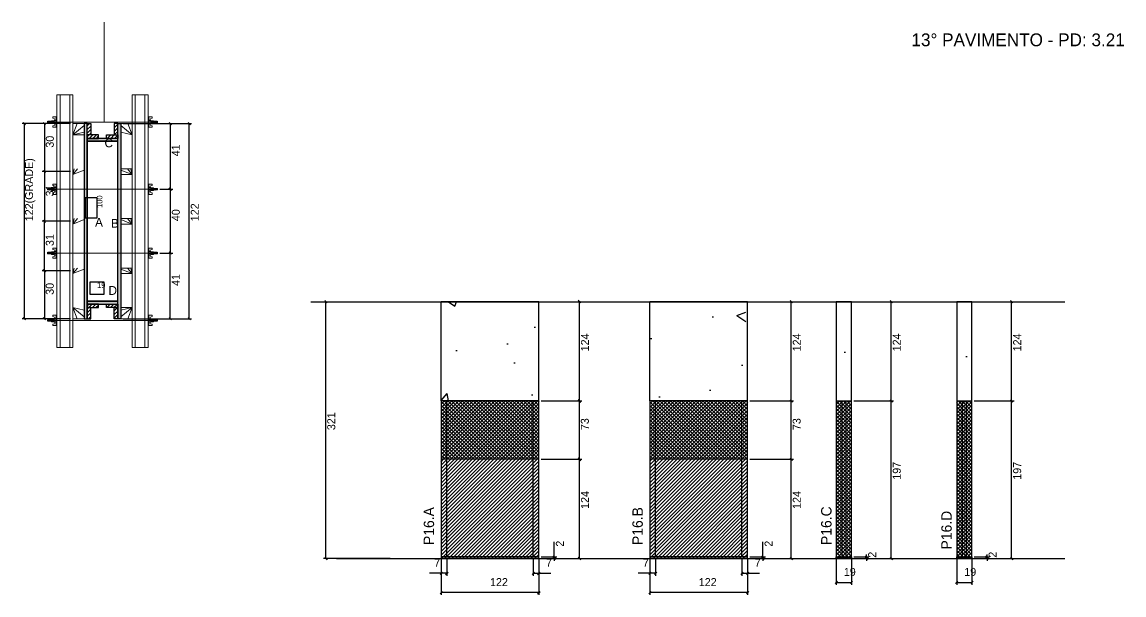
# Model space of a CAD drawing. Header units: metres. Extents: x 2885 to 4262, y 7548 to 8264.
import ezdxf

# ---------------------------------------------------------------- set-up
doc = ezdxf.new("R2010")
doc.units = ezdxf.units.M
for name, color, linetype in [('CHAPA', 7, 'Continuous'), ('COTA', 7, 'Continuous'), ('Hachura', 7, 'Continuous'), ('Madeira', 7, 'Continuous'), ('NIVEL 2° PAV.', 7, 'Continuous'), ('NOMENCLATURA', 7, 'Continuous'), ('Nível', 7, 'Continuous'), ('Painéis', 7, 'Continuous'), ('Perfil Metálico', 7, 'Continuous'), ('SARR_2.2x7', 7, 'Continuous'), ('SARRAFO', 7, 'Continuous'), ('Texto Seção', 7, 'Continuous'), ('TEXTO_GERAL', 7, 'Continuous')]:
    doc.layers.add(name, color=color, linetype=linetype)

msp = doc.modelspace()

# ---------------------------------------------------------------- hatches: boundary and pattern name
at = {"layer": 'COTA'}
h = msp.add_hatch(dxfattribs=at)
h.set_pattern_fill('AR-CONC')
h.paths.add_polyline_path([(3408.5, 7914.5), (3408.5, 7790.5), (3528.5, 7790.5), (3528.5, 7914.5), (3408.5, 7914.5)])
h = msp.add_hatch(dxfattribs=at)
h.set_pattern_fill('AR-CONC')
h.paths.add_polyline_path([(3669.4, 7914.5), (3669.4, 7790.5), (3789.4, 7790.5), (3789.4, 7914.5), (3669.4, 7914.5)])
h = msp.add_hatch(dxfattribs=at)
h.set_pattern_fill('AR-CONC')
h.paths.add_polyline_path([(3921.2, 7790.5), (3921.2, 7914.5), (3902.2, 7914.5), (3902.2, 7790.5), (3921.2, 7790.5), (3921.2, 7790.5)])
h = msp.add_hatch(dxfattribs=at)
h.set_pattern_fill('AR-CONC')
h.paths.add_polyline_path([(4071.7, 7790.5), (4071.7, 7914.5), (4052.7, 7914.5), (4052.7, 7790.5), (4071.7, 7790.5), (4071.7, 7790.5)])
at = {"layer": 'Hachura'}
h = msp.add_hatch(color=7, dxfattribs=at)
h.dxf.hatch_style = 1
h.paths.add_polyline_path([(2966.2, 8137.2), (2962.2, 8137.2), (2962.2, 7893.2), (2966.2, 7893.2), (2966.2, 8137.2)])
h = msp.add_hatch(color=7, dxfattribs=at)
h.dxf.hatch_style = 1
h.paths.add_polyline_path([(2966.2, 8137.2), (2962.2, 8137.2), (2962.2, 7893.2), (2966.2, 7893.2), (2966.2, 8137.2)])
h = msp.add_hatch(dxfattribs=at)
h.set_pattern_fill('ANSI31')
h.paths.add_polyline_path([(2966.2, 8123.2), (2970.6, 8123.2), (2970.6, 8137.2), (2966.2, 8137.2), (2966.2, 8123.2)])
h = msp.add_hatch(dxfattribs=at)
h.set_pattern_fill('ANSI31')
h.paths.add_polyline_path([(3004.2, 8123.2), (2999.8, 8123.2), (2999.8, 8137.2), (3004.2, 8137.2), (3004.2, 8123.2)])
h = msp.add_hatch(color=7, dxfattribs=at)
h.dxf.hatch_style = 1
h.paths.add_polyline_path([(3004.2, 8137.2), (3008.2, 8137.2), (3008.2, 7893.2), (3004.2, 7893.2), (3004.2, 8137.2)])
h = msp.add_hatch(color=7, dxfattribs=at)
h.dxf.hatch_style = 1
h.paths.add_polyline_path([(3004.2, 8137.2), (3008.2, 8137.2), (3008.2, 7893.2), (3004.2, 7893.2), (3004.2, 8137.2)])
h = msp.add_hatch(dxfattribs=at)
h.set_pattern_fill('ANSI31')
h.paths.add_polyline_path([(2966.2, 8118.8), (2966.2, 8123.2), (2980.2, 8123.2), (2980.2, 8118.8), (2966.2, 8118.8)])
h = msp.add_hatch(color=7, dxfattribs=at)
h.dxf.hatch_style = 1
h.paths.add_polyline_path([(3004.2, 8115.2), (3004.2, 8118.8), (2966.2, 8118.8), (2966.2, 8115.2), (3004.2, 8115.2)])
h = msp.add_hatch(color=7, dxfattribs=at)
h.dxf.hatch_style = 1
h.paths.add_polyline_path([(3004.2, 8115.2), (3004.2, 8118.8), (2966.2, 8118.8), (2966.2, 8115.2), (3004.2, 8115.2)])
h = msp.add_hatch(dxfattribs=at)
h.set_pattern_fill('ANSI31')
h.paths.add_polyline_path([(3004.2, 8118.8), (3004.2, 8123.2), (2990.2, 8123.2), (2990.2, 8118.8), (3004.2, 8118.8)])
h = msp.add_hatch(color=7, dxfattribs=at)
h.dxf.hatch_style = 1
h.paths.add_polyline_path([(3004.2, 7911.6), (3004.2, 7915.2), (2966.2, 7915.2), (2966.2, 7911.6), (3004.2, 7911.6)])
h = msp.add_hatch(color=7, dxfattribs=at)
h.dxf.hatch_style = 1
h.paths.add_polyline_path([(3004.2, 7911.6), (3004.2, 7915.2), (2966.2, 7915.2), (2966.2, 7911.6), (3004.2, 7911.6)])
h = msp.add_hatch(dxfattribs=at)
h.set_pattern_fill('ANSI31')
h.paths.add_polyline_path([(2966.2, 7907.2), (2966.2, 7911.6), (2980.2, 7911.6), (2980.2, 7907.2), (2966.2, 7907.2)])
h = msp.add_hatch(dxfattribs=at)
h.set_pattern_fill('ANSI31')
h.paths.add_polyline_path([(2966.2, 7907.2), (2970.6, 7907.2), (2970.6, 7893.2), (2966.2, 7893.2), (2966.2, 7907.2)])
h = msp.add_hatch(dxfattribs=at)
h.set_pattern_fill('ANSI31')
h.paths.add_polyline_path([(3004.2, 7907.2), (3004.2, 7911.6), (2990.2, 7911.6), (2990.2, 7907.2), (3004.2, 7907.2)])
h = msp.add_hatch(dxfattribs=at)
h.set_pattern_fill('ANSI31')
h.paths.add_polyline_path([(3004.2, 7907.2), (2999.8, 7907.2), (2999.8, 7893.2), (3004.2, 7893.2), (3004.2, 7907.2)])
h = msp.add_hatch(dxfattribs=at)
h.set_pattern_fill('ANSI37')
h.paths.add_polyline_path([(3408.5, 7790.5), (3408.5, 7717.5), (3530.5, 7717.5), (3530.5, 7790.5), (3408.5, 7790.5)])
h = msp.add_hatch(dxfattribs=at)
h.set_pattern_fill('ANSI37')
h.paths.add_polyline_path([(3669.4, 7790.5), (3669.4, 7717.5), (3791.4, 7717.5), (3791.4, 7790.5), (3669.4, 7790.5)])
h = msp.add_hatch(dxfattribs=at)
h.set_pattern_fill('ANSI37')
h.paths.add_polyline_path([(3921.2, 7593.5), (3921.2, 7790.5), (3902.2, 7790.5), (3902.2, 7593.5), (3921.2, 7593.5), (3921.2, 7593.5)])
h = msp.add_hatch(dxfattribs=at)
h.set_pattern_fill('ANSI37')
h.paths.add_polyline_path([(4071.7, 7593.5), (4071.7, 7790.5), (4052.7, 7790.5), (4052.7, 7593.5), (4071.7, 7593.5), (4071.7, 7593.5)])
h = msp.add_hatch(dxfattribs=at)
h.set_pattern_fill('ANSI31')
h.paths.add_polyline_path([(3530.5, 7717.5), (3408.5, 7717.5), (3408.5, 7593.5), (3530.5, 7593.5), (3530.5, 7717.5)])
h = msp.add_hatch(dxfattribs=at)
h.set_pattern_fill('ANSI31')
h.paths.add_polyline_path([(3791.4, 7717.5), (3669.4, 7717.5), (3669.4, 7593.5), (3791.4, 7593.5), (3791.4, 7717.5)])

# ---------------------------------------------------------------- linework, layer by layer
at = {"layer": 'CHAPA', "color": 1, "lineweight": 25}
for points in [[(2966.2, 8137.2), (2962.2, 8137.2), (2962.2, 7893.2), (2966.2, 7893.2)], [(2966.2, 8137.2), (2962.2, 8137.2), (2962.2, 7893.2), (2966.2, 7893.2)], [(3004.2, 8137.2), (3008.2, 8137.2), (3008.2, 7893.2), (3004.2, 7893.2)], [(3004.2, 8137.2), (3008.2, 8137.2), (3008.2, 7893.2), (3004.2, 7893.2)], [(3004.2, 8115.2), (3004.2, 8118.8), (2966.2, 8118.8), (2966.2, 8115.2)], [(3004.2, 8115.2), (3004.2, 8118.8), (2966.2, 8118.8), (2966.2, 8115.2)], [(3004.2, 7911.6), (3004.2, 7915.2), (2966.2, 7915.2), (2966.2, 7911.6)], [(3004.2, 7911.6), (3004.2, 7915.2), (2966.2, 7915.2), (2966.2, 7911.6)]]:
    msp.add_lwpolyline(points, close=True, dxfattribs=at)
at = {"layer": 'COTA', "color": 241, "lineweight": 25}
for p, q in [((2945.2, 8137.2), (2884.6, 8137.2)), ((2887.6, 7893.2), (2887.6, 8137.2)), ((2945.2, 8137.2), (2909.6, 8137.2)), ((2912.6, 8137.2), (2912.6, 8077.2)), ((3011.2, 8137.2), (3096.6, 8137.2)), ((3045.2, 8137.2), (3072.9, 8137.2)), ((3069.9, 8137.2), (3069.9, 8055.3)), ((3093.6, 7893.2), (3093.6, 8137.2)), ((2945.2, 8077.2), (2909.6, 8077.2)), ((2945.2, 8077.2), (2909.6, 8077.2)), ((2912.6, 8077.2), (2912.6, 8015.2)), ((3057, 8055.3), (3072.9, 8055.3)), ((3057, 8055.3), (3072.9, 8055.3)), ((3069.9, 8055.3), (3069.9, 7975.3)), ((2945.2, 8015.2), (2909.6, 8015.2)), ((2945.2, 8015.2), (2909.6, 8015.2)), ((2912.6, 7953.2), (2912.6, 8015.2)), ((3057, 7975.3), (3072.9, 7975.3)), ((3057, 7975.3), (3072.9, 7975.3)), ((3069.9, 7893.2), (3069.9, 7975.3)), ((2945.2, 7953.2), (2909.6, 7953.2)), ((2945.2, 7953.2), (2909.6, 7953.2)), ((2912.6, 7953.2), (2912.6, 7893.2)), ((3530.5, 7914.5), (3408.5, 7914.5)), ((3408.5, 7790.5), (3408.5, 7914.5)), ((3530.5, 7790.5), (3530.5, 7914.5)), ((3791.4, 7914.5), (3669.4, 7914.5)), ((3669.4, 7790.5), (3669.4, 7914.5)), ((3791.4, 7790.5), (3791.4, 7914.5)), ((2945.2, 7893.2), (2884.6, 7893.2)), ((2945.2, 7893.2), (2909.6, 7893.2)), ((3011.2, 7893.2), (3096.6, 7893.2)), ((3045.2, 7893.2), (3072.9, 7893.2))]:
    msp.add_line(p, q, dxfattribs=at)
at = {"layer": 'COTA', "color": 0, "lineweight": 25}
for p, q in [((2889.1, 8135.7), (2886.1, 8138.7)), ((2914.1, 8135.7), (2911.1, 8138.7)), ((3071.4, 8135.7), (3068.4, 8138.7)), ((3095.1, 8135.7), (3092.1, 8138.7)), ((2911.1, 8078.7), (2914.1, 8075.7)), ((2914.1, 8075.7), (2911.1, 8078.7)), ((3068.4, 8056.8), (3071.4, 8053.8)), ((3071.4, 8053.8), (3068.4, 8056.8)), ((2911.1, 8016.7), (2914.1, 8013.7)), ((2914.1, 8013.7), (2911.1, 8016.7)), ((3071.4, 7973.8), (3068.4, 7976.8)), ((3068.4, 7976.8), (3071.4, 7973.8)), ((2914.1, 7951.7), (2911.1, 7954.7)), ((2911.1, 7954.7), (2914.1, 7951.7)), ((3582.8, 7913), (3579.8, 7916)), ((3847.4, 7913), (3844.4, 7916)), ((3972.4, 7913), (3969.4, 7916)), ((4122.9, 7913), (4119.9, 7916)), ((2886.1, 7894.7), (2889.1, 7891.7)), ((2911.1, 7894.7), (2914.1, 7891.7)), ((3068.4, 7894.7), (3071.4, 7891.7)), ((3092.1, 7894.7), (3095.1, 7891.7)), ((3582.8, 7789), (3579.8, 7792)), ((3579.8, 7792), (3582.8, 7789)), ((3847.4, 7789), (3844.4, 7792)), ((3844.4, 7792), (3847.4, 7789)), ((3969.4, 7792), (3972.4, 7789)), ((3972.4, 7789), (3969.4, 7792)), ((4119.9, 7792), (4122.9, 7789)), ((4122.9, 7789), (4119.9, 7792)), ((3582.8, 7716), (3579.8, 7719)), ((3579.8, 7719), (3582.8, 7716)), ((3847.4, 7716), (3844.4, 7719)), ((3844.4, 7719), (3847.4, 7716)), ((3548.3, 7597), (3551.3, 7594)), ((3551.3, 7592), (3548.3, 7595)), ((3579.8, 7595), (3582.8, 7592)), ((3809.1, 7597), (3812.1, 7594)), ((3812.1, 7592), (3809.1, 7595)), ((3844.4, 7595), (3847.4, 7592)), ((3938.6, 7597), (3941.6, 7594)), ((3941.6, 7592), (3938.6, 7595)), ((3969.4, 7595), (3972.4, 7592)), ((4089.1, 7597), (4092.1, 7594)), ((4092.1, 7592), (4089.1, 7595)), ((4119.9, 7595), (4122.9, 7592)), ((3410, 7576.5), (3407, 7573.5)), ((3414, 7573.5), (3417, 7576.5)), ((3525, 7576.5), (3522, 7573.5)), ((3529, 7573.5), (3532, 7576.5)), ((3670.9, 7576.5), (3667.9, 7573.5)), ((3674.9, 7573.5), (3677.9, 7576.5)), ((3785.9, 7576.5), (3782.9, 7573.5)), ((3789.9, 7573.5), (3792.9, 7576.5)), ((3903.7, 7565.1), (3900.7, 7562.1)), ((3919.7, 7562.1), (3922.7, 7565.1)), ((4054.2, 7565.1), (4051.2, 7562.1)), ((4070.2, 7562.1), (4073.2, 7565.1)), ((3410, 7552.4), (3407, 7549.4)), ((3529, 7549.4), (3532, 7552.4)), ((3670.9, 7552.4), (3667.9, 7549.4)), ((3789.9, 7549.4), (3792.9, 7552.4))]:
    msp.add_line(p, q, dxfattribs=at)
at = {"layer": 'COTA', "color": 180, "lineweight": 25}
for p, q in [((2978.6, 8044.3), (2963.6, 8044.3)), ((2963.6, 8044.3), (2963.6, 8019.3)), ((2978.6, 8019.3), (2978.6, 8044.3)), ((2963.6, 8019.3), (2978.6, 8019.3)), ((2987.4, 7939.2), (2969.4, 7939.2)), ((2969.4, 7939.2), (2969.4, 7924.2)), ((2987.4, 7924.2), (2987.4, 7939.2)), ((2969.4, 7924.2), (2987.4, 7924.2))]:
    msp.add_line(p, q, dxfattribs=at)
at = {"layer": 'COTA', "color": 4, "lineweight": 25}
for p, q in [((3533.5, 7914.5), (3584.3, 7914.5)), ((3581.3, 7790.5), (3581.3, 7914.5)), ((3794.4, 7914.5), (3848.9, 7914.5)), ((3845.9, 7790.5), (3845.9, 7914.5)), ((3924.2, 7914.5), (3973.9, 7914.5)), ((3970.9, 7790.5), (3970.9, 7914.5)), ((4074.7, 7914.5), (4124.4, 7914.5)), ((4121.4, 7790.5), (4121.4, 7914.5)), ((3533.5, 7790.5), (3584.3, 7790.5)), ((3533.5, 7790.5), (3584.3, 7790.5)), ((3581.3, 7717.5), (3581.3, 7790.5)), ((3794.4, 7790.5), (3848.9, 7790.5)), ((3794.4, 7790.5), (3848.9, 7790.5)), ((3845.9, 7717.5), (3845.9, 7790.5)), ((3924.2, 7790.5), (3973.9, 7790.5)), ((3924.2, 7790.5), (3973.9, 7790.5)), ((3970.9, 7593.5), (3970.9, 7790.5)), ((4074.7, 7790.5), (4124.4, 7790.5)), ((4074.7, 7790.5), (4124.4, 7790.5)), ((4121.4, 7593.5), (4121.4, 7790.5)), ((3533.5, 7717.5), (3584.3, 7717.5)), ((3533.5, 7717.5), (3584.3, 7717.5)), ((3581.3, 7593.5), (3581.3, 7717.5)), ((3794.4, 7717.5), (3848.9, 7717.5)), ((3794.4, 7717.5), (3848.9, 7717.5)), ((3845.9, 7593.5), (3845.9, 7717.5)), ((3549.8, 7595.5), (3549.8, 7614.3)), ((3810.6, 7595.5), (3810.6, 7614.3)), ((3408.5, 7592.5), (3408.5, 7547.9)), ((3408.5, 7590.5), (3408.5, 7572)), ((3415.5, 7592.5), (3415.5, 7572)), ((3523.5, 7592.5), (3523.5, 7572)), ((3530.5, 7592.5), (3530.5, 7547.9)), ((3530.5, 7590.5), (3530.5, 7572)), ((3533.5, 7595.5), (3552.8, 7595.5)), ((3533.5, 7593.5), (3552.8, 7593.5)), ((3533.5, 7593.5), (3584.3, 7593.5)), ((3549.8, 7593.5), (3549.8, 7595.5)), ((3549.8, 7593.5), (3549.8, 7590.5)), ((3669.4, 7592.5), (3669.4, 7547.9)), ((3669.4, 7590.5), (3669.4, 7572)), ((3676.4, 7592.5), (3676.4, 7572)), ((3784.4, 7592.5), (3784.4, 7572)), ((3791.4, 7592.5), (3791.4, 7547.9)), ((3791.4, 7590.5), (3791.4, 7572)), ((3794.4, 7595.5), (3813.6, 7595.5)), ((3794.4, 7593.5), (3813.6, 7593.5)), ((3794.4, 7593.5), (3848.9, 7593.5)), ((3810.6, 7593.5), (3810.6, 7595.5)), ((3810.6, 7593.5), (3810.6, 7590.5)), ((3902.2, 7592.5), (3902.2, 7560.6)), ((3921.2, 7592.5), (3921.2, 7560.6)), ((3924.2, 7595.5), (3943.1, 7595.5)), ((3924.2, 7593.5), (3943.1, 7593.5)), ((3924.2, 7593.5), (3973.9, 7593.5)), ((3940.1, 7595.5), (3940.1, 7598.5)), ((3940.1, 7593.5), (3940.1, 7595.5)), ((3940.1, 7593.5), (3940.1, 7590.5)), ((4052.7, 7592.5), (4052.7, 7560.6)), ((4071.7, 7592.5), (4071.7, 7560.6)), ((4074.7, 7595.5), (4093.6, 7595.5)), ((4074.7, 7593.5), (4093.6, 7593.5)), ((4074.7, 7593.5), (4124.4, 7593.5)), ((4090.6, 7595.5), (4090.6, 7598.5)), ((4090.6, 7593.5), (4090.6, 7595.5)), ((4090.6, 7593.5), (4090.6, 7590.5)), ((3408.5, 7575), (3393.8, 7575)), ((3415.5, 7575), (3408.5, 7575)), ((3523.5, 7575), (3530.5, 7575)), ((3530.5, 7575), (3545.3, 7575)), ((3669.4, 7575), (3654.7, 7575)), ((3676.4, 7575), (3669.4, 7575)), ((3784.4, 7575), (3791.4, 7575)), ((3791.4, 7575), (3806.1, 7575)), ((3902.2, 7563.6), (3921.2, 7563.6)), ((4052.7, 7563.6), (4071.7, 7563.6)), ((3530.5, 7550.9), (3408.5, 7550.9)), ((3791.4, 7550.9), (3669.4, 7550.9))]:
    msp.add_line(p, q, dxfattribs=at)
at = {"layer": 'COTA', "color": 241, "lineweight": 25}
for points in [[(3921.2, 7790.5), (3921.2, 7914.5), (3902.2, 7914.5), (3902.2, 7790.5)], [(4071.7, 7790.5), (4071.7, 7914.5), (4052.7, 7914.5), (4052.7, 7790.5)]]:
    msp.add_lwpolyline(points, dxfattribs=at)
at = {"layer": 'Hachura', "color": 0, "lineweight": 9}
for p, q in [((2916.7, 8140.3), (2916.4, 8139.9)), ((2916.4, 8139.9), (2916.4, 8138.7)), ((2917, 8140.3), (2916.7, 8140.3)), ((2916.7, 8138.3), (2916.7, 8140.3)), ((2917.4, 8138.3), (2916.7, 8139.6)), ((2917.3, 8138.2), (2916.7, 8139.4)), ((2917, 8140.3), (2918, 8138.3)), ((2917, 8140.3), (2918, 8138.3)), ((2917.1, 8140.3), (2918.2, 8138.2)), ((2918.4, 8138.2), (2917.4, 8140.4)), ((2918.2, 8140.3), (2917.6, 8140.3)), ((2918.5, 8138.3), (2917.6, 8140.3)), ((2918.2, 8140.3), (2919.2, 8138.3)), ((2918.3, 8140.3), (2919.4, 8138.2)), ((2919.6, 8138.2), (2918.5, 8140.4)), ((2919.4, 8140.3), (2918.7, 8140.3)), ((2919.7, 8138.3), (2918.7, 8140.3)), ((2918.9, 8140.3), (2918.7, 8140.3)), ((2919.4, 8140.3), (2920.3, 8138.3)), ((2919.5, 8140.3), (2920.5, 8138.2)), ((2920.8, 8138.2), (2919.7, 8140.4)), ((2920.5, 8140.3), (2919.9, 8140.3)), ((2920.8, 8138.3), (2919.9, 8140.3)), ((2920.5, 8140.3), (2921.5, 8138.3)), ((2921.5, 8139.1), (2920.9, 8140.4)), ((2921.5, 8139.4), (2921, 8140.3)), ((2921.5, 8140.3), (2921, 8140.3)), ((2921.5, 8137.6), (2921.5, 8140.9)), ((2921.5, 8140.9), (2924.7, 8140.9)), ((2921.5, 8139.9), (2924.7, 8139.9)), ((2921.6, 8137.6), (2921.6, 8140.9)), ((2923, 8145.7), (2923, 8144)), ((2923, 8144), (2925.2, 8143.4)), ((2928.2, 8145.7), (2923.1, 8145.7)), ((2924.7, 8141.2), (2924.7, 8137.3)), ((2927.3, 8141.2), (2924.7, 8141.2)), ((2927.3, 8139.5), (2925.3, 8139.5)), ((2925.3, 8139), (2927.3, 8139)), ((2925.5, 8143.1), (2925.5, 8141.2)), ((2927.3, 8145.7), (2927.3, 8132.8)), ((2927.3, 8145.7), (2927.3, 8140.5)), ((2927.3, 8145.5), (2928.2, 8145.5)), ((2927.3, 8145.3), (2928.2, 8145.3)), ((2927.3, 8145), (2928.2, 8145)), ((2927.3, 8144.5), (2928.2, 8144.5)), ((2927.3, 8143.7), (2928.2, 8143.7)), ((2927.3, 8142.3), (2928.2, 8142.3)), ((2927.3, 8139.2), (2927.3, 8141.2)), ((2927.3, 8140.5), (2927.3, 8139.9)), ((2927.3, 8139.2), (2928.2, 8139.2)), ((2927.6, 8140.2), (2927.4, 8140.2)), ((2928, 8140.2), (2927.6, 8140.2)), ((2928.2, 8132.8), (2928.2, 8145.7)), ((2928.2, 8133.7), (2928.2, 8141.6)), ((3042.2, 8132.8), (3042.2, 8145.7)), ((3042.2, 8145.7), (3047.3, 8145.7)), ((3043.1, 8145.5), (3042.2, 8145.5)), ((3043.1, 8145.3), (3042.2, 8145.3)), ((3043.1, 8145), (3042.2, 8145)), ((3043.1, 8144.5), (3042.2, 8144.5)), ((3043.1, 8143.7), (3042.2, 8143.7)), ((3043.1, 8142.3), (3042.2, 8142.3)), ((3042.2, 8133.7), (3042.2, 8141.6)), ((3043.1, 8139.2), (3042.2, 8139.2)), ((3042.3, 8140.2), (3042.8, 8140.2)), ((3042.8, 8140.2), (3043, 8140.2)), ((3043.1, 8145.7), (3043.1, 8132.8)), ((3043.1, 8145.7), (3043.1, 8140.5)), ((3043.1, 8139.2), (3043.1, 8141.2)), ((3043.1, 8141.2), (3045.7, 8141.2)), ((3043.1, 8140.5), (3043.1, 8139.9)), ((3043.1, 8139.5), (3045.1, 8139.5)), ((3045.1, 8139), (3043.1, 8139)), ((3044.9, 8143.1), (3044.9, 8141.2)), ((3047.4, 8144), (3045.1, 8143.4)), ((3045.7, 8141.2), (3045.7, 8137.3)), ((3048.9, 8140.9), (3045.7, 8140.9)), ((3048.9, 8139.9), (3045.7, 8139.9)), ((3047.4, 8145.7), (3047.4, 8144)), ((3048.8, 8137.6), (3048.8, 8140.9)), ((3048.9, 8137.6), (3048.9, 8140.9)), ((3048.9, 8139.1), (3049.5, 8140.4)), ((3049.9, 8140.3), (3048.9, 8138.3)), ((3048.9, 8139.4), (3049.4, 8140.3)), ((3048.9, 8140.3), (3049.4, 8140.3)), ((3049.5, 8138.3), (3050.5, 8140.3)), ((3049.6, 8138.2), (3050.7, 8140.4)), ((3049.9, 8140.3), (3050.5, 8140.3)), ((3050.9, 8140.3), (3049.9, 8138.2)), ((3051, 8140.3), (3050.1, 8138.3)), ((3050.7, 8138.3), (3051.7, 8140.3)), ((3050.8, 8138.2), (3051.9, 8140.4)), ((3051, 8140.3), (3051.7, 8140.3)), ((3052.1, 8140.3), (3051, 8138.2)), ((3052.2, 8140.3), (3051.2, 8138.3)), ((3051.5, 8140.3), (3051.7, 8140.3)), ((3051.9, 8138.2), (3053, 8140.4)), ((3051.9, 8138.3), (3052.8, 8140.3)), ((3052.2, 8140.3), (3052.8, 8140.3)), ((3053.3, 8140.3), (3052.2, 8138.2)), ((3053.4, 8140.3), (3052.4, 8138.3)), ((3053.4, 8140.3), (3052.4, 8138.3)), ((3053, 8138.3), (3053.7, 8139.6)), ((3053.1, 8138.2), (3053.7, 8139.4)), ((3053.4, 8140.3), (3053.7, 8140.3)), ((3053.7, 8140.3), (3054, 8139.9)), ((3053.7, 8138.3), (3053.7, 8140.3)), ((3054, 8139.9), (3054, 8138.7)), ((2916.7, 8138.3), (2916.4, 8138.7)), ((2916.7, 8138.8), (2917.1, 8138.2)), ((2916.7, 8138.6), (2916.8, 8138.3)), ((2917.4, 8138.3), (2918, 8138.3)), ((2919.2, 8138.3), (2918.5, 8138.3)), ((2919.9, 8138.3), (2919.7, 8138.3)), ((2919.9, 8138.3), (2920.3, 8138.3)), ((2920.8, 8138.3), (2921.5, 8138.3)), ((2921.5, 8138.3), (2924.7, 8138.3)), ((2924.7, 8137.6), (2921.5, 8137.6)), ((2923, 8134.5), (2925.2, 8135)), ((2923, 8132.8), (2923, 8134.5)), ((2927.3, 8132.8), (2923, 8132.8)), ((2924.7, 8137.3), (2924.7, 8137.6)), ((2924.7, 8137.3), (2924.7, 8137.6)), ((2924.7, 8137.3), (2927.3, 8137.3)), ((2925.5, 8135.4), (2925.5, 8137.3)), ((2927.3, 8136.2), (2928.2, 8136.2)), ((2927.3, 8134.8), (2928.2, 8134.8)), ((2927.3, 8133.9), (2928.2, 8133.9)), ((2927.3, 8133.5), (2928.2, 8133.5)), ((2927.3, 8133.1), (2928.2, 8133.1)), ((2927.3, 8132.9), (2928.2, 8132.9)), ((2927.3, 8132.8), (2928.2, 8132.8)), ((2927.4, 8138.3), (2927.9, 8138.3)), ((3043.1, 8136.2), (3042.2, 8136.2)), ((3043.1, 8134.8), (3042.2, 8134.8)), ((3043.1, 8133.9), (3042.2, 8133.9)), ((3043.1, 8133.5), (3042.2, 8133.5)), ((3043.1, 8133.1), (3042.2, 8133.1)), ((3043.1, 8132.9), (3042.2, 8132.9)), ((3043.1, 8132.8), (3042.2, 8132.8)), ((3043, 8138.3), (3042.5, 8138.3)), ((3045.7, 8137.3), (3043.1, 8137.3)), ((3043.1, 8132.8), (3047.4, 8132.8)), ((3044.9, 8135.4), (3044.9, 8137.3)), ((3047.4, 8134.5), (3045.1, 8135)), ((3048.9, 8138.3), (3045.7, 8138.3)), ((3045.7, 8137.6), (3048.9, 8137.6)), ((3045.7, 8137.3), (3045.7, 8137.6)), ((3045.7, 8137.3), (3045.7, 8137.6)), ((3047.4, 8132.8), (3047.4, 8134.5)), ((3049.5, 8138.3), (3048.9, 8138.3)), ((3050.5, 8138.3), (3050.1, 8138.3)), ((3050.5, 8138.3), (3050.7, 8138.3)), ((3051.2, 8138.3), (3051.9, 8138.3)), ((3053, 8138.3), (3052.4, 8138.3)), ((3053.7, 8138.8), (3053.3, 8138.2)), ((3053.7, 8138.6), (3053.5, 8138.3)), ((3053.7, 8138.3), (3054, 8138.7)), ((2916.7, 8056.3), (2916.4, 8055.9)), ((2917, 8056.3), (2916.7, 8056.3)), ((2916.7, 8054.3), (2916.7, 8056.3)), ((2917, 8056.3), (2918, 8054.3)), ((2917, 8056.3), (2918, 8054.3)), ((2917.1, 8056.3), (2918.2, 8054.2)), ((2918.4, 8054.2), (2917.4, 8056.4)), ((2918.2, 8056.3), (2917.6, 8056.3)), ((2918.5, 8054.3), (2917.6, 8056.3)), ((2918.2, 8056.3), (2919.2, 8054.3)), ((2918.3, 8056.3), (2919.4, 8054.2)), ((2919.6, 8054.2), (2918.5, 8056.4)), ((2919.4, 8056.3), (2918.7, 8056.3)), ((2919.7, 8054.3), (2918.7, 8056.3)), ((2918.9, 8056.3), (2918.7, 8056.3)), ((2919.4, 8056.3), (2920.3, 8054.3)), ((2919.5, 8056.3), (2920.5, 8054.2)), ((2920.8, 8054.2), (2919.7, 8056.4)), ((2920.5, 8056.3), (2919.9, 8056.3)), ((2920.8, 8054.3), (2919.9, 8056.3)), ((2920.5, 8056.3), (2921.5, 8054.3)), ((2921.5, 8055.1), (2920.9, 8056.4)), ((2921.5, 8055.4), (2921, 8056.3)), ((2921.5, 8056.3), (2921, 8056.3)), ((2921.5, 8053.6), (2921.5, 8056.9)), ((2921.5, 8056.9), (2924.7, 8056.9)), ((2921.6, 8053.6), (2921.6, 8056.9)), ((2923, 8061.7), (2923, 8060)), ((2923, 8060), (2925.2, 8059.4)), ((2928.2, 8061.7), (2923.1, 8061.7)), ((2924.7, 8057.2), (2924.7, 8053.3)), ((2927.3, 8057.2), (2924.7, 8057.2)), ((2925.5, 8059.1), (2925.5, 8057.2)), ((2927.3, 8061.7), (2927.3, 8048.8)), ((2927.3, 8061.7), (2927.3, 8056.5)), ((2927.3, 8061.5), (2928.2, 8061.5)), ((2927.3, 8061.3), (2928.2, 8061.3)), ((2927.3, 8061), (2928.2, 8061)), ((2927.3, 8060.5), (2928.2, 8060.5)), ((2927.3, 8059.7), (2928.2, 8059.7)), ((2927.3, 8058.3), (2928.2, 8058.3)), ((2927.3, 8055.2), (2927.3, 8057.2)), ((2927.3, 8056.5), (2927.3, 8055.9)), ((2928.2, 8048.8), (2928.2, 8061.7)), ((2928.2, 8049.7), (2928.2, 8057.6)), ((3042.2, 8048.8), (3042.2, 8061.7)), ((3042.2, 8061.7), (3047.3, 8061.7)), ((3043.1, 8061.5), (3042.2, 8061.5)), ((3043.1, 8061.3), (3042.2, 8061.3)), ((3043.1, 8061), (3042.2, 8061)), ((3043.1, 8060.5), (3042.2, 8060.5)), ((3043.1, 8059.7), (3042.2, 8059.7)), ((3043.1, 8058.3), (3042.2, 8058.3)), ((3042.2, 8049.7), (3042.2, 8057.6)), ((3043.1, 8061.7), (3043.1, 8048.8)), ((3043.1, 8061.7), (3043.1, 8056.5)), ((3043.1, 8055.2), (3043.1, 8057.2)), ((3043.1, 8057.2), (3045.7, 8057.2)), ((3043.1, 8056.5), (3043.1, 8055.9)), ((3044.9, 8059.1), (3044.9, 8057.2)), ((3047.4, 8060), (3045.1, 8059.4)), ((3045.7, 8057.2), (3045.7, 8053.3)), ((3048.9, 8056.9), (3045.7, 8056.9)), ((3047.4, 8061.7), (3047.4, 8060)), ((3048.8, 8053.6), (3048.8, 8056.9)), ((3048.9, 8053.6), (3048.9, 8056.9)), ((3048.9, 8055.1), (3049.5, 8056.4)), ((3049.9, 8056.3), (3048.9, 8054.3)), ((3048.9, 8055.4), (3049.4, 8056.3)), ((3048.9, 8056.3), (3049.4, 8056.3)), ((3049.5, 8054.3), (3050.5, 8056.3)), ((3049.6, 8054.2), (3050.7, 8056.4)), ((3049.9, 8056.3), (3050.5, 8056.3)), ((3050.9, 8056.3), (3049.9, 8054.2)), ((3051, 8056.3), (3050.1, 8054.3)), ((3050.7, 8054.3), (3051.7, 8056.3)), ((3050.8, 8054.2), (3051.9, 8056.4)), ((3051, 8056.3), (3051.7, 8056.3)), ((3052.1, 8056.3), (3051, 8054.2)), ((3052.2, 8056.3), (3051.2, 8054.3)), ((3051.5, 8056.3), (3051.7, 8056.3)), ((3051.9, 8054.2), (3053, 8056.4)), ((3051.9, 8054.3), (3052.8, 8056.3)), ((3052.2, 8056.3), (3052.8, 8056.3)), ((3053.3, 8056.3), (3052.2, 8054.2)), ((3053.4, 8056.3), (3052.4, 8054.3)), ((3053.4, 8056.3), (3052.4, 8054.3)), ((3053.4, 8056.3), (3053.7, 8056.3)), ((3053.7, 8056.3), (3054, 8055.9)), ((3053.7, 8054.3), (3053.7, 8056.3)), ((2916.4, 8055.9), (2916.4, 8054.7)), ((2916.7, 8054.3), (2916.4, 8054.7)), ((2917.4, 8054.3), (2916.7, 8055.6)), ((2917.3, 8054.2), (2916.7, 8055.4)), ((2916.7, 8054.8), (2917.1, 8054.2)), ((2916.7, 8054.6), (2916.8, 8054.3)), ((2917.4, 8054.3), (2918, 8054.3)), ((2919.2, 8054.3), (2918.5, 8054.3)), ((2919.9, 8054.3), (2919.7, 8054.3)), ((2919.9, 8054.3), (2920.3, 8054.3)), ((2920.8, 8054.3), (2921.5, 8054.3)), ((2921.5, 8055.9), (2924.7, 8055.9)), ((2921.5, 8054.3), (2924.7, 8054.3)), ((2924.7, 8053.6), (2921.5, 8053.6)), ((2923, 8050.5), (2925.2, 8051)), ((2923, 8048.8), (2923, 8050.5)), ((2927.3, 8048.8), (2923, 8048.8)), ((2924.7, 8053.3), (2924.7, 8053.6)), ((2924.7, 8053.3), (2924.7, 8053.6)), ((2924.7, 8053.3), (2927.3, 8053.3)), ((2927.3, 8055.5), (2925.3, 8055.5)), ((2925.3, 8055), (2927.3, 8055)), ((2925.5, 8051.4), (2925.5, 8053.3)), ((2927.3, 8055.2), (2928.2, 8055.2)), ((2927.3, 8052.2), (2928.2, 8052.2)), ((2927.3, 8050.8), (2928.2, 8050.8)), ((2927.3, 8049.9), (2928.2, 8049.9)), ((2927.3, 8049.5), (2928.2, 8049.5)), ((2927.3, 8049.1), (2928.2, 8049.1)), ((2927.3, 8048.9), (2928.2, 8048.9)), ((2927.3, 8048.8), (2928.2, 8048.8)), ((2927.6, 8056.2), (2927.4, 8056.2)), ((2927.4, 8054.3), (2927.9, 8054.3)), ((2928, 8056.2), (2927.6, 8056.2)), ((3043.1, 8055.2), (3042.2, 8055.2)), ((3043.1, 8052.2), (3042.2, 8052.2)), ((3043.1, 8050.8), (3042.2, 8050.8)), ((3043.1, 8049.9), (3042.2, 8049.9)), ((3043.1, 8049.5), (3042.2, 8049.5)), ((3043.1, 8049.1), (3042.2, 8049.1)), ((3043.1, 8048.9), (3042.2, 8048.9)), ((3043.1, 8048.8), (3042.2, 8048.8)), ((3042.3, 8056.2), (3042.8, 8056.2)), ((3043, 8054.3), (3042.5, 8054.3)), ((3042.8, 8056.2), (3043, 8056.2)), ((3043.1, 8055.5), (3045.1, 8055.5)), ((3045.1, 8055), (3043.1, 8055)), ((3045.7, 8053.3), (3043.1, 8053.3)), ((3043.1, 8048.8), (3047.4, 8048.8)), ((3044.9, 8051.4), (3044.9, 8053.3)), ((3047.4, 8050.5), (3045.1, 8051)), ((3048.9, 8055.9), (3045.7, 8055.9)), ((3048.9, 8054.3), (3045.7, 8054.3)), ((3045.7, 8053.6), (3048.9, 8053.6)), ((3045.7, 8053.3), (3045.7, 8053.6)), ((3045.7, 8053.3), (3045.7, 8053.6)), ((3047.4, 8048.8), (3047.4, 8050.5)), ((3049.5, 8054.3), (3048.9, 8054.3)), ((3050.5, 8054.3), (3050.1, 8054.3)), ((3050.5, 8054.3), (3050.7, 8054.3)), ((3051.2, 8054.3), (3051.9, 8054.3)), ((3053, 8054.3), (3052.4, 8054.3)), ((3053, 8054.3), (3053.7, 8055.6)), ((3053.1, 8054.2), (3053.7, 8055.4)), ((3053.7, 8054.8), (3053.3, 8054.2)), ((3053.7, 8054.6), (3053.5, 8054.3)), ((3053.7, 8054.3), (3054, 8054.7)), ((3054, 8055.9), (3054, 8054.7)), ((2916.7, 7976.3), (2916.4, 7975.9)), ((2916.4, 7975.9), (2916.4, 7974.7)), ((2916.7, 7974.3), (2916.4, 7974.7)), ((2917, 7976.3), (2916.7, 7976.3)), ((2916.7, 7974.3), (2916.7, 7976.3)), ((2917.4, 7974.3), (2916.7, 7975.6)), ((2917.3, 7974.2), (2916.7, 7975.4)), ((2916.7, 7974.8), (2917.1, 7974.2)), ((2916.7, 7974.6), (2916.8, 7974.3)), ((2917, 7976.3), (2918, 7974.3)), ((2917, 7976.3), (2918, 7974.3)), ((2917.1, 7976.3), (2918.2, 7974.2)), ((2918.4, 7974.2), (2917.4, 7976.4)), ((2917.4, 7974.3), (2918, 7974.3)), ((2918.2, 7976.3), (2917.6, 7976.3)), ((2918.5, 7974.3), (2917.6, 7976.3)), ((2918.2, 7976.3), (2919.2, 7974.3)), ((2918.3, 7976.3), (2919.4, 7974.2)), ((2919.6, 7974.2), (2918.5, 7976.4)), ((2919.2, 7974.3), (2918.5, 7974.3)), ((2919.4, 7976.3), (2918.7, 7976.3)), ((2919.7, 7974.3), (2918.7, 7976.3)), ((2918.9, 7976.3), (2918.7, 7976.3)), ((2919.4, 7976.3), (2920.3, 7974.3)), ((2919.5, 7976.3), (2920.5, 7974.2)), ((2920.8, 7974.2), (2919.7, 7976.4)), ((2919.9, 7974.3), (2919.7, 7974.3)), ((2920.5, 7976.3), (2919.9, 7976.3)), ((2920.8, 7974.3), (2919.9, 7976.3)), ((2919.9, 7974.3), (2920.3, 7974.3)), ((2920.5, 7976.3), (2921.5, 7974.3)), ((2920.8, 7974.3), (2921.5, 7974.3)), ((2921.5, 7975.1), (2920.9, 7976.4)), ((2921.5, 7975.4), (2921, 7976.3)), ((2921.5, 7976.3), (2921, 7976.3)), ((2921.5, 7973.6), (2921.5, 7976.9)), ((2921.5, 7976.9), (2924.7, 7976.9)), ((2921.5, 7975.9), (2924.7, 7975.9)), ((2921.5, 7974.3), (2924.7, 7974.3)), ((2921.6, 7973.6), (2921.6, 7976.9)), ((2923, 7981.7), (2923, 7980)), ((2923, 7980), (2925.2, 7979.4)), ((2928.2, 7981.7), (2923.1, 7981.7)), ((2924.7, 7977.2), (2924.7, 7973.3)), ((2927.3, 7977.2), (2924.7, 7977.2)), ((2927.3, 7975.5), (2925.3, 7975.5)), ((2925.3, 7975), (2927.3, 7975)), ((2925.5, 7979.1), (2925.5, 7977.2)), ((2927.3, 7981.7), (2927.3, 7968.8)), ((2927.3, 7981.7), (2927.3, 7976.5)), ((2927.3, 7981.5), (2928.2, 7981.5)), ((2927.3, 7981.3), (2928.2, 7981.3)), ((2927.3, 7981), (2928.2, 7981)), ((2927.3, 7980.5), (2928.2, 7980.5)), ((2927.3, 7979.7), (2928.2, 7979.7)), ((2927.3, 7978.3), (2928.2, 7978.3)), ((2927.3, 7975.2), (2927.3, 7977.2)), ((2927.3, 7976.5), (2927.3, 7975.9)), ((2927.3, 7975.2), (2928.2, 7975.2)), ((2927.6, 7976.2), (2927.4, 7976.2)), ((2927.4, 7974.3), (2927.9, 7974.3)), ((2928, 7976.2), (2927.6, 7976.2)), ((2928.2, 7968.8), (2928.2, 7981.7)), ((2928.2, 7969.7), (2928.2, 7977.6)), ((3042.2, 7968.8), (3042.2, 7981.7)), ((3042.2, 7981.7), (3047.3, 7981.7)), ((3043.1, 7981.5), (3042.2, 7981.5)), ((3043.1, 7981.3), (3042.2, 7981.3)), ((3043.1, 7981), (3042.2, 7981)), ((3043.1, 7980.5), (3042.2, 7980.5)), ((3043.1, 7979.7), (3042.2, 7979.7)), ((3043.1, 7978.3), (3042.2, 7978.3)), ((3042.2, 7969.7), (3042.2, 7977.6)), ((3043.1, 7975.2), (3042.2, 7975.2)), ((3042.3, 7976.2), (3042.8, 7976.2)), ((3043, 7974.3), (3042.5, 7974.3)), ((3042.8, 7976.2), (3043, 7976.2)), ((3043.1, 7981.7), (3043.1, 7968.8)), ((3043.1, 7981.7), (3043.1, 7976.5)), ((3043.1, 7975.2), (3043.1, 7977.2)), ((3043.1, 7977.2), (3045.7, 7977.2)), ((3043.1, 7976.5), (3043.1, 7975.9)), ((3043.1, 7975.5), (3045.1, 7975.5)), ((3045.1, 7975), (3043.1, 7975)), ((3044.9, 7979.1), (3044.9, 7977.2)), ((3047.4, 7980), (3045.1, 7979.4)), ((3045.7, 7977.2), (3045.7, 7973.3)), ((3048.9, 7976.9), (3045.7, 7976.9)), ((3048.9, 7975.9), (3045.7, 7975.9)), ((3048.9, 7974.3), (3045.7, 7974.3)), ((3047.4, 7981.7), (3047.4, 7980)), ((3048.8, 7973.6), (3048.8, 7976.9)), ((3048.9, 7973.6), (3048.9, 7976.9)), ((3048.9, 7975.1), (3049.5, 7976.4)), ((3049.9, 7976.3), (3048.9, 7974.3)), ((3048.9, 7975.4), (3049.4, 7976.3)), ((3048.9, 7976.3), (3049.4, 7976.3)), ((3049.5, 7974.3), (3048.9, 7974.3)), ((3049.5, 7974.3), (3050.5, 7976.3)), ((3049.6, 7974.2), (3050.7, 7976.4)), ((3049.9, 7976.3), (3050.5, 7976.3)), ((3050.9, 7976.3), (3049.9, 7974.2)), ((3051, 7976.3), (3050.1, 7974.3)), ((3050.5, 7974.3), (3050.1, 7974.3)), ((3050.5, 7974.3), (3050.7, 7974.3)), ((3050.7, 7974.3), (3051.7, 7976.3)), ((3050.8, 7974.2), (3051.9, 7976.4)), ((3051, 7976.3), (3051.7, 7976.3)), ((3052.1, 7976.3), (3051, 7974.2)), ((3052.2, 7976.3), (3051.2, 7974.3)), ((3051.2, 7974.3), (3051.9, 7974.3)), ((3051.5, 7976.3), (3051.7, 7976.3)), ((3051.9, 7974.2), (3053, 7976.4)), ((3051.9, 7974.3), (3052.8, 7976.3)), ((3052.2, 7976.3), (3052.8, 7976.3)), ((3053.3, 7976.3), (3052.2, 7974.2)), ((3053.4, 7976.3), (3052.4, 7974.3)), ((3053.4, 7976.3), (3052.4, 7974.3)), ((3053, 7974.3), (3052.4, 7974.3)), ((3053, 7974.3), (3053.7, 7975.6)), ((3053.1, 7974.2), (3053.7, 7975.4)), ((3053.7, 7974.8), (3053.3, 7974.2)), ((3053.4, 7976.3), (3053.7, 7976.3)), ((3053.7, 7974.6), (3053.5, 7974.3)), ((3053.7, 7976.3), (3054, 7975.9)), ((3053.7, 7974.3), (3053.7, 7976.3)), ((3053.7, 7974.3), (3054, 7974.7)), ((3054, 7975.9), (3054, 7974.7)), ((2924.7, 7973.6), (2921.5, 7973.6)), ((2923, 7970.5), (2925.2, 7971)), ((2923, 7968.8), (2923, 7970.5)), ((2927.3, 7968.8), (2923, 7968.8)), ((2924.7, 7973.3), (2924.7, 7973.6)), ((2924.7, 7973.3), (2924.7, 7973.6)), ((2924.7, 7973.3), (2927.3, 7973.3)), ((2925.5, 7971.4), (2925.5, 7973.3)), ((2927.3, 7972.2), (2928.2, 7972.2)), ((2927.3, 7970.8), (2928.2, 7970.8)), ((2927.3, 7969.9), (2928.2, 7969.9)), ((2927.3, 7969.5), (2928.2, 7969.5)), ((2927.3, 7969.1), (2928.2, 7969.1)), ((2927.3, 7968.9), (2928.2, 7968.9)), ((2927.3, 7968.8), (2928.2, 7968.8)), ((3043.1, 7972.2), (3042.2, 7972.2)), ((3043.1, 7970.8), (3042.2, 7970.8)), ((3043.1, 7969.9), (3042.2, 7969.9)), ((3043.1, 7969.5), (3042.2, 7969.5)), ((3043.1, 7969.1), (3042.2, 7969.1)), ((3043.1, 7968.9), (3042.2, 7968.9)), ((3043.1, 7968.8), (3042.2, 7968.8)), ((3045.7, 7973.3), (3043.1, 7973.3)), ((3043.1, 7968.8), (3047.4, 7968.8)), ((3044.9, 7971.4), (3044.9, 7973.3)), ((3047.4, 7970.5), (3045.1, 7971)), ((3045.7, 7973.6), (3048.9, 7973.6)), ((3045.7, 7973.3), (3045.7, 7973.6)), ((3045.7, 7973.3), (3045.7, 7973.6)), ((3047.4, 7968.8), (3047.4, 7970.5)), ((2916.7, 7892.1), (2916.4, 7891.8)), ((2916.4, 7890.5), (2916.4, 7891.8)), ((2916.7, 7891.6), (2917.1, 7892.3)), ((2917.3, 7892.2), (2916.7, 7891.1)), ((2916.7, 7891.9), (2916.8, 7892.1)), ((2917.4, 7892.1), (2916.7, 7890.8)), ((2916.7, 7892.1), (2916.7, 7890.2)), ((2917, 7890.2), (2918, 7892.1)), ((2917, 7890.2), (2918, 7892.1)), ((2917.1, 7890.1), (2918.2, 7892.3)), ((2918.4, 7892.2), (2917.4, 7890.1)), ((2917.4, 7892.1), (2918, 7892.1)), ((2918.5, 7892.1), (2917.6, 7890.2)), ((2918.2, 7890.2), (2919.2, 7892.1)), ((2918.3, 7890.1), (2919.4, 7892.3)), ((2919.6, 7892.2), (2918.5, 7890.1)), ((2919.2, 7892.1), (2918.5, 7892.1)), ((2919.7, 7892.1), (2918.7, 7890.2)), ((2919.4, 7890.2), (2920.3, 7892.1)), ((2919.5, 7890.1), (2920.5, 7892.3)), ((2920.8, 7892.2), (2919.7, 7890.1)), ((2919.9, 7892.1), (2919.7, 7892.1)), ((2919.9, 7892.1), (2920.3, 7892.1)), ((2920.8, 7892.1), (2919.9, 7890.2)), ((2920.5, 7890.2), (2921.5, 7892.1)), ((2920.8, 7892.1), (2921.5, 7892.1)), ((2921.5, 7891.4), (2920.9, 7890.1)), ((2921.5, 7891.1), (2921, 7890.2)), ((2921.5, 7892.9), (2921.5, 7889.6)), ((2924.7, 7892.9), (2921.5, 7892.9)), ((2921.5, 7892.1), (2924.7, 7892.1)), ((2921.6, 7892.9), (2921.6, 7889.6)), ((2927.3, 7897.7), (2923, 7897.7)), ((2923, 7897.7), (2923, 7896)), ((2923, 7896), (2925.2, 7895.4)), ((2924.7, 7889.3), (2924.7, 7893.2)), ((2924.7, 7893.2), (2927.3, 7893.2)), ((2924.7, 7893.2), (2924.7, 7892.9)), ((2924.7, 7893.2), (2924.7, 7892.9)), ((2925.3, 7891.4), (2927.3, 7891.4)), ((2925.5, 7895.1), (2925.5, 7893.2)), ((2927.3, 7884.8), (2927.3, 7897.7)), ((2927.3, 7897.7), (2928.2, 7897.7)), ((2927.3, 7897.5), (2928.2, 7897.5)), ((2927.3, 7897.3), (2928.2, 7897.3)), ((2927.3, 7897), (2928.2, 7897)), ((2927.3, 7896.5), (2928.2, 7896.5)), ((2927.3, 7895.7), (2928.2, 7895.7)), ((2927.3, 7894.3), (2928.2, 7894.3)), ((2927.3, 7891.2), (2927.3, 7889.3)), ((2927.3, 7891.2), (2928.2, 7891.2)), ((2927.4, 7892.2), (2927.9, 7892.2)), ((2928.2, 7897.7), (2928.2, 7884.8)), ((2928.2, 7896.7), (2928.2, 7888.9)), ((3042.2, 7897.7), (3042.2, 7884.8)), ((3043.1, 7897.7), (3042.2, 7897.7)), ((3043.1, 7897.5), (3042.2, 7897.5)), ((3043.1, 7897.3), (3042.2, 7897.3)), ((3043.1, 7897), (3042.2, 7897)), ((3042.2, 7896.7), (3042.2, 7888.9)), ((3043.1, 7896.5), (3042.2, 7896.5)), ((3043.1, 7895.7), (3042.2, 7895.7)), ((3043.1, 7894.3), (3042.2, 7894.3)), ((3043.1, 7891.2), (3042.2, 7891.2)), ((3043, 7892.2), (3042.5, 7892.2)), ((3043.1, 7884.8), (3043.1, 7897.7)), ((3043.1, 7897.7), (3047.4, 7897.7)), ((3045.7, 7893.2), (3043.1, 7893.2)), ((3045.1, 7891.4), (3043.1, 7891.4)), ((3043.1, 7891.2), (3043.1, 7889.3)), ((3044.9, 7895.1), (3044.9, 7893.2)), ((3047.4, 7896), (3045.1, 7895.4)), ((3045.7, 7889.3), (3045.7, 7893.2)), ((3045.7, 7893.2), (3045.7, 7892.9)), ((3045.7, 7893.2), (3045.7, 7892.9)), ((3045.7, 7892.9), (3048.9, 7892.9)), ((3048.9, 7892.1), (3045.7, 7892.1)), ((3047.4, 7897.7), (3047.4, 7896)), ((3048.8, 7892.9), (3048.8, 7889.6)), ((3048.9, 7892.9), (3048.9, 7889.6)), ((3049.5, 7892.1), (3048.9, 7892.1)), ((3049.9, 7890.2), (3048.9, 7892.1)), ((3048.9, 7891.4), (3049.5, 7890.1)), ((3048.9, 7891.1), (3049.4, 7890.2)), ((3049.5, 7892.1), (3050.5, 7890.2)), ((3049.6, 7892.2), (3050.7, 7890.1)), ((3050.9, 7890.1), (3049.9, 7892.3)), ((3050.5, 7892.1), (3050.1, 7892.1)), ((3051, 7890.2), (3050.1, 7892.1)), ((3050.5, 7892.1), (3050.7, 7892.1)), ((3050.7, 7892.1), (3051.7, 7890.2)), ((3050.8, 7892.2), (3051.9, 7890.1)), ((3052.1, 7890.1), (3051, 7892.3)), ((3051.2, 7892.1), (3051.9, 7892.1)), ((3052.2, 7890.2), (3051.2, 7892.1)), ((3051.9, 7892.2), (3053, 7890.1)), ((3051.9, 7892.1), (3052.8, 7890.2)), ((3053.3, 7890.1), (3052.2, 7892.3)), ((3053.4, 7890.2), (3052.4, 7892.1)), ((3053, 7892.1), (3052.4, 7892.1)), ((3053.4, 7890.2), (3052.4, 7892.1)), ((3053, 7892.1), (3053.7, 7890.8)), ((3053.1, 7892.2), (3053.7, 7891.1)), ((3053.7, 7891.6), (3053.3, 7892.3)), ((3053.7, 7891.9), (3053.5, 7892.1)), ((3053.7, 7892.1), (3054, 7891.8)), ((3053.7, 7892.1), (3053.7, 7890.2)), ((3054, 7890.5), (3054, 7891.8)), ((2916.7, 7890.2), (2916.4, 7890.5)), ((2917, 7890.2), (2916.7, 7890.2)), ((2918.2, 7890.2), (2917.6, 7890.2)), ((2919.4, 7890.2), (2918.7, 7890.2)), ((2918.9, 7890.2), (2918.7, 7890.2)), ((2920.5, 7890.2), (2919.9, 7890.2)), ((2921.5, 7890.2), (2921, 7890.2)), ((2921.5, 7890.6), (2924.7, 7890.6)), ((2921.5, 7889.6), (2924.7, 7889.6)), ((2923, 7886.5), (2925.2, 7887)), ((2923, 7884.8), (2923, 7886.5)), ((2928.2, 7884.8), (2923.1, 7884.8)), ((2927.3, 7889.3), (2924.7, 7889.3)), ((2927.3, 7890.9), (2925.3, 7890.9)), ((2925.5, 7887.4), (2925.5, 7889.3)), ((2927.3, 7889.9), (2927.3, 7890.6)), ((2927.3, 7884.8), (2927.3, 7889.9)), ((2927.3, 7888.2), (2928.2, 7888.2)), ((2927.3, 7886.8), (2928.2, 7886.8)), ((2927.3, 7885.9), (2928.2, 7885.9)), ((2927.3, 7885.5), (2928.2, 7885.5)), ((2927.3, 7885.1), (2928.2, 7885.1)), ((2927.3, 7884.9), (2928.2, 7884.9)), ((2927.6, 7890.3), (2927.4, 7890.3)), ((2928, 7890.3), (2927.6, 7890.3)), ((3043.1, 7888.2), (3042.2, 7888.2)), ((3043.1, 7886.8), (3042.2, 7886.8)), ((3043.1, 7885.9), (3042.2, 7885.9)), ((3043.1, 7885.5), (3042.2, 7885.5)), ((3043.1, 7885.1), (3042.2, 7885.1)), ((3043.1, 7884.9), (3042.2, 7884.9)), ((3042.2, 7884.8), (3047.3, 7884.8)), ((3042.3, 7890.3), (3042.8, 7890.3)), ((3042.8, 7890.3), (3043, 7890.3)), ((3043.1, 7890.9), (3045.1, 7890.9)), ((3043.1, 7889.9), (3043.1, 7890.6)), ((3043.1, 7884.8), (3043.1, 7889.9)), ((3043.1, 7889.3), (3045.7, 7889.3)), ((3044.9, 7887.4), (3044.9, 7889.3)), ((3047.4, 7886.5), (3045.1, 7887)), ((3048.9, 7890.6), (3045.7, 7890.6)), ((3048.9, 7889.6), (3045.7, 7889.6)), ((3047.4, 7884.8), (3047.4, 7886.5)), ((3048.9, 7890.2), (3049.4, 7890.2)), ((3049.9, 7890.2), (3050.5, 7890.2)), ((3051, 7890.2), (3051.7, 7890.2)), ((3051.5, 7890.2), (3051.7, 7890.2)), ((3052.2, 7890.2), (3052.8, 7890.2)), ((3053.4, 7890.2), (3053.7, 7890.2)), ((3053.7, 7890.2), (3054, 7890.5))]:
    msp.add_line(p, q, dxfattribs=at)
at = {"layer": 'Hachura', "color": 251, "lineweight": 9}
for p, q in [((3053, 8139.2), (2921.2, 8139.2)), ((3053, 8055.2), (2921.2, 8055.2)), ((3053, 7975.2), (2921.2, 7975.2)), ((3053, 7891.2), (2921.2, 7891.2))]:
    msp.add_line(p, q, dxfattribs=at)
at = {"layer": 'Madeira', "color": 126, "lineweight": 18}
for p, q in [((2948.2, 8123.2), (2953.6, 8137.2)), ((2948.2, 8123.2), (2962.2, 8134.7)), ((2948.2, 8123.2), (2962.2, 8126.7)), ((3022.2, 8123.2), (3008.2, 8134.7)), ((3022.2, 8123.2), (3008.2, 8126.7)), ((3022.2, 8123.2), (3016.8, 8137.2)), ((2948.2, 8073.7), (2953.9, 8080.7)), ((2948.2, 8073.7), (2949.9, 8080.7)), ((2948.2, 8073.7), (2962.2, 8079.2)), ((3022.2, 8073.7), (3008.2, 8079.2)), ((3022.2, 8073.7), (3016.5, 8080.7)), ((3022.2, 8073.7), (3020.5, 8080.7)), ((2948.2, 8011.7), (2953.9, 8018.7)), ((2948.2, 8011.7), (2949.9, 8018.7)), ((2948.2, 8011.7), (2962.2, 8017.2)), ((3022.2, 8011.7), (3008.2, 8017.2)), ((3022.2, 8011.7), (3016.5, 8018.7)), ((3022.2, 8011.7), (3020.5, 8018.7)), ((2948.2, 7949.7), (2953.9, 7956.7)), ((2948.2, 7949.7), (2949.9, 7956.7)), ((2948.2, 7949.7), (2962.2, 7955.2)), ((3022.2, 7949.7), (3008.2, 7955.2)), ((3022.2, 7949.7), (3016.5, 7956.7)), ((3022.2, 7949.7), (3020.5, 7956.7)), ((2948.2, 7907.2), (2962.2, 7895.7)), ((2948.2, 7907.2), (2962.2, 7903.8)), ((2948.2, 7907.2), (2953.6, 7893.2)), ((3022.2, 7907.2), (3008.2, 7895.7)), ((3022.2, 7907.2), (3008.2, 7903.8)), ((3022.2, 7907.2), (3016.8, 7893.2))]:
    msp.add_line(p, q, dxfattribs=at)
for points in [[(2948.2, 7893.2), (2962.2, 7893.2), (2962.2, 8137.2), (2948.2, 8137.2)], [(2948.2, 8123.2), (2962.2, 8123.2), (2962.2, 8137.2), (2948.2, 8137.2)], [(3022.2, 7893.2), (3008.2, 7893.2), (3008.2, 8137.2), (3022.2, 8137.2)], [(3022.2, 8073.7), (3022.2, 8080.7), (3008.2, 8080.7), (3008.2, 8073.7)], [(3022.2, 8011.7), (3022.2, 8018.7), (3008.2, 8018.7), (3008.2, 8011.7)], [(3022.2, 7949.7), (3022.2, 7956.7), (3008.2, 7956.7), (3008.2, 7949.7)], [(3022.2, 7907.2), (3008.2, 7907.2), (3008.2, 7893.2), (3022.2, 7893.2)]]:
    msp.add_lwpolyline(points, close=True, dxfattribs=at)
at = {"layer": 'NIVEL 2° PAV.', "color": 4, "lineweight": 25}
for p, q in [((3261.2, 7914.5), (3267.4, 7914.5)), ((3264.4, 7593.5), (3264.4, 7914.5)), ((3344.9, 7593.5), (3261.4, 7593.5))]:
    msp.add_line(p, q, dxfattribs=at)
at = {"layer": 'NIVEL 2° PAV.', "color": 0, "lineweight": 25}
for p, q in [((3265.9, 7913), (3262.9, 7916)), ((3262.9, 7595), (3265.9, 7592))]:
    msp.add_line(p, q, dxfattribs=at)
at = {"layer": 'Nível', "color": 4, "lineweight": 25}
for p, q in [((3245.7, 7914.5), (4187.7, 7914.5)), ((3277.5, 7593.5), (4187.7, 7593.5))]:
    msp.add_line(p, q, dxfattribs=at)
at = {"layer": 'Painéis', "color": 200, "lineweight": 25}
for p, q in [((3408.5, 7790.5), (3408.5, 7593.5)), ((3530.5, 7790.5), (3408.5, 7790.5)), ((3530.5, 7593.5), (3530.5, 7790.5)), ((3669.4, 7790.5), (3669.4, 7593.5)), ((3791.4, 7790.5), (3669.4, 7790.5)), ((3791.4, 7593.5), (3791.4, 7790.5)), ((3902.2, 7790.5), (3902.2, 7595.5)), ((3902.2, 7790.5), (3921.2, 7790.5)), ((3921.2, 7595.5), (3921.2, 7790.5)), ((4052.7, 7790.5), (4052.7, 7595.5)), ((4052.7, 7790.5), (4071.7, 7790.5)), ((4071.7, 7595.5), (4071.7, 7790.5)), ((3530.5, 7717.5), (3408.5, 7717.5)), ((3791.4, 7717.5), (3669.4, 7717.5)), ((3408.5, 7595.5), (3530.5, 7595.5)), ((3669.4, 7595.5), (3791.4, 7595.5)), ((3902.2, 7595.5), (3921.2, 7595.5)), ((4052.7, 7595.5), (4071.7, 7595.5))]:
    msp.add_line(p, q, dxfattribs=at)
for points in [[(2966.2, 7915.2), (3004.2, 7915.2), (3004.2, 8115.2), (2966.2, 8115.2)], [(3530.5, 7595.5), (3408.5, 7595.5), (3408.5, 7593.5), (3530.5, 7593.5)], [(3791.4, 7595.5), (3669.4, 7595.5), (3669.4, 7593.5), (3791.4, 7593.5)], [(3902.2, 7595.5), (3921.2, 7595.5), (3921.2, 7593.5), (3902.2, 7593.5)], [(4052.7, 7595.5), (4071.7, 7595.5), (4071.7, 7593.5), (4052.7, 7593.5)]]:
    msp.add_lwpolyline(points, close=True, dxfattribs=at)
at = {"layer": 'Perfil Metálico', "color": 224, "lineweight": 18}
for points in [[(2928.2, 8173.2), (2948.2, 8173.2), (2948.2, 7857.2), (2928.2, 7857.2)], [(2944.2, 7857.2), (2932.2, 7857.2), (2932.2, 8173.2), (2944.2, 8173.2)], [(3042.2, 8173.2), (3022.2, 8173.2), (3022.2, 7857.2), (3042.2, 7857.2)], [(3026.2, 7857.2), (3038.2, 7857.2), (3038.2, 8173.2), (3026.2, 8173.2)]]:
    msp.add_lwpolyline(points, close=True, dxfattribs=at)
at = {"layer": 'SARR_2.2x7', "color": 40, "lineweight": 25}
for p, q in [((3415.5, 7717.5), (3415.5, 7790.5)), ((3523.5, 7717.5), (3523.5, 7790.5)), ((3676.4, 7717.5), (3676.4, 7790.5)), ((3784.4, 7717.5), (3784.4, 7790.5)), ((3909.2, 7790.5), (3909.2, 7595.5)), ((3914.2, 7790.5), (3914.2, 7595.5)), ((4059.7, 7790.5), (4059.7, 7595.5)), ((4064.7, 7790.5), (4064.7, 7595.5)), ((3415.5, 7595.5), (3415.5, 7717.5)), ((3523.5, 7595.5), (3523.5, 7717.5)), ((3676.4, 7595.5), (3676.4, 7717.5)), ((3784.4, 7595.5), (3784.4, 7717.5))]:
    msp.add_line(p, q, dxfattribs=at)
at = {"layer": 'SARRAFO', "color": 251, "lineweight": 25}
for points in [[(2970.6, 8137.2), (2970.6, 8123.2), (2966.2, 8123.2), (2966.2, 8137.2)], [(2999.8, 8137.2), (2999.8, 8123.2), (3004.2, 8123.2), (3004.2, 8137.2)], [(2980.2, 8123.2), (2966.2, 8123.2), (2966.2, 8118.8), (2980.2, 8118.8)], [(2990.2, 8123.2), (3004.2, 8123.2), (3004.2, 8118.8), (2990.2, 8118.8)], [(2980.2, 7911.6), (2966.2, 7911.6), (2966.2, 7907.2), (2980.2, 7907.2)], [(2970.6, 7893.2), (2970.6, 7907.2), (2966.2, 7907.2), (2966.2, 7893.2)], [(2990.2, 7911.6), (3004.2, 7911.6), (3004.2, 7907.2), (2990.2, 7907.2)], [(2999.8, 7893.2), (2999.8, 7907.2), (3004.2, 7907.2), (3004.2, 7893.2)]]:
    msp.add_lwpolyline(points, close=True, dxfattribs=at)
at = {"layer": 'Texto Seção', "color": 252, "lineweight": 15}
msp.add_line((2987.1, 8139.2), (2987.1, 8264.2), dxfattribs=at)

# ---------------------------------------------------------------- texts
at = {"layer": 'COTA', "color": 241, "lineweight": 25}
for s, p in [('30', (2924.3, 8107.2)), ('41', (3081.8, 8096.3)), ('122(GRADE)', (2898.4, 8015.2)), ('31', (2924.3, 8046.2)), ('40', (3081.8, 8015.3)), ('122', (3105.5, 8015.2)), ('31', (2924.3, 7984.2)), ('41', (3081.8, 7934.3)), ('30', (2924.3, 7923.2))]:
    msp.add_text(s, height=10, rotation=90, dxfattribs=at).set_placement(p)
at = {"layer": 'COTA', "color": 1, "lineweight": 25}
msp.add_text('100', height=7, rotation=90, dxfattribs=at).set_placement((2985.1, 8031.8))
msp.add_text('19', height=7, dxfattribs=at).set_placement((2978.4, 7931.7))
at = {"layer": 'COTA', "color": 240, "lineweight": 25}
for s, p in [('124', (3593.2, 7852.5)), ('124', (3857.9, 7852.5)), ('124', (3982.8, 7852.5)), ('124', (4133.3, 7852.5)), ('73', (3593, 7754)), ('73', (3857.7, 7754)), ('197', (3982.8, 7692)), ('197', (4133.3, 7692)), ('124', (3593.2, 7655.5)), ('124', (3857.9, 7655.5)), ('2', (3561.8, 7608.3)), ('2', (3822.6, 7608.3)), ('2', (3952.1, 7594.5)), ('2', (4102.6, 7594.5))]:
    msp.add_text(s, height=10, rotation=90, dxfattribs=at).set_placement(p)
for s, p in [('7', (3399.7, 7583.1)), ('7', (3539.4, 7583.1)), ('7', (3660.5, 7583.1)), ('7', (3800.3, 7583.1)), ('19', (3911.7, 7571.7)), ('19', (4062.2, 7571.7)), ('122', (3469.5, 7559)), ('122', (3730.4, 7559))]:
    msp.add_text(s, height=10, dxfattribs=at).set_placement(p)
at = {"layer": 'NIVEL 2° PAV.', "color": 240, "lineweight": 25}
msp.add_text('321', height=10, rotation=90, dxfattribs=at).set_placement((3276.1, 7754))
at = {"layer": 'NOMENCLATURA', "color": 2, "lineweight": 25}
msp.add_text('13° PAVIMENTO - PD: 3.21', height=16, dxfattribs=at).set_placement((3996.2, 8234))
at = {"layer": 'Texto Seção', "color": 7, "lineweight": 15}
for s, p in [('P16.A', (3399.6, 7610.4)), ('P16.C', (3896.3, 7610.4)), ('P16.B', (3660.4, 7610.4)), ('P16.D', (4046.5, 7604.8))]:
    msp.add_text(s, height=13, rotation=90, dxfattribs=at).set_placement(p)
at = {"layer": 'TEXTO_GERAL', "color": 7, "lineweight": 25}
for s, p in [('C', (2987.7, 8107.6)), ('A', (2975.9, 8008.4)), ('B', (2995.7, 8007.1)), ('D', (2992.7, 7923.1))]:
    msp.add_text(s, height=11, dxfattribs=at).set_placement(p)

doc.saveas('drawing.dxf')
